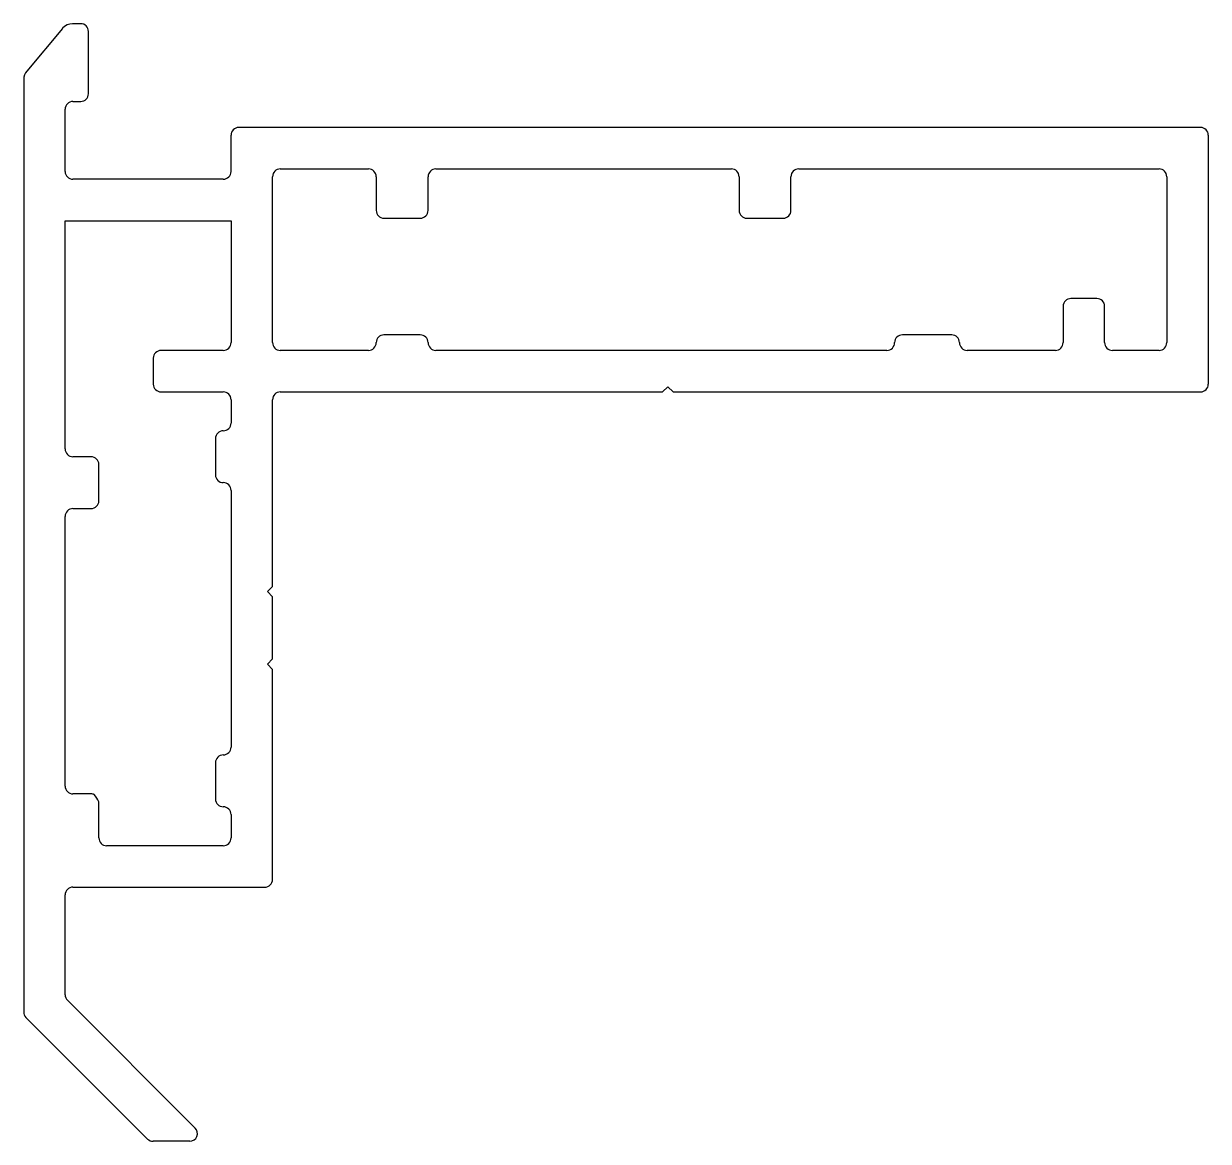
# Model space of a CAD drawing. Extents: x 1519.7 to 1565.4, y 1416.8 to 1459.9.
import ezdxf

# ---------------------------------------------------------------- set-up
doc = ezdxf.new("R2010")
doc.units = 0
doc.layers.get('0').update_dxf_attribs({"linetype": 'CONTINUOUS'})

msp = doc.modelspace()

# ---------------------------------------------------------------- linework, layer by layer
for p, q in [((1521.178, 1459.698), (1519.795, 1458.05)), ((1521.878, 1459.877), (1521.561, 1459.877)), ((1522.178, 1457.177), (1522.178, 1459.577)), ((1519.678, 1457.729), (1519.678, 1421.766)), ((1521.278, 1454.177), (1521.278, 1456.577)), ((1521.578, 1456.877), (1521.878, 1456.877)), ((1527.678, 1454.177), (1527.678, 1455.577)), ((1565.078, 1455.877), (1527.978, 1455.877)), ((1565.378, 1455.577), (1565.378, 1445.977)), ((1529.578, 1454.277), (1532.978, 1454.277)), ((1535.578, 1454.277), (1546.978, 1454.277)), ((1549.578, 1454.277), (1563.478, 1454.277)), ((1527.378, 1453.877), (1521.578, 1453.877)), ((1529.278, 1447.577), (1529.278, 1453.977)), ((1533.278, 1453.977), (1533.278, 1452.677)), ((1535.278, 1452.677), (1535.278, 1453.977)), ((1547.278, 1453.977), (1547.278, 1452.677)), ((1549.278, 1452.677), (1549.278, 1453.977)), ((1563.778, 1453.977), (1563.778, 1447.577)), ((1533.578, 1452.377), (1534.978, 1452.377)), ((1547.578, 1452.377), (1548.978, 1452.377)), ((1521.278, 1452.277), (1527.678, 1452.277)), ((1521.278, 1443.477), (1521.278, 1452.277)), ((1527.678, 1452.277), (1527.678, 1447.577)), ((1561.078, 1449.277), (1560.078, 1449.277)), ((1559.778, 1448.977), (1559.778, 1447.577)), ((1561.378, 1447.577), (1561.378, 1448.977)), ((1534.978, 1447.877), (1533.578, 1447.877)), ((1555.478, 1447.877), (1553.578, 1447.877)), ((1524.678, 1446.977), (1524.678, 1445.977)), ((1527.378, 1447.277), (1524.978, 1447.277)), ((1532.978, 1447.277), (1529.578, 1447.277)), ((1552.978, 1447.277), (1535.578, 1447.277)), ((1559.478, 1447.277), (1556.078, 1447.277)), ((1563.478, 1447.277), (1561.678, 1447.277)), ((1524.978, 1445.677), (1527.378, 1445.677)), ((1529.578, 1445.677), (1544.328, 1445.677)), ((1544.328, 1445.677), (1544.528, 1445.877)), ((1544.528, 1445.877), (1544.728, 1445.677)), ((1544.728, 1445.677), (1565.078, 1445.677)), ((1527.678, 1445.377), (1527.678, 1444.477)), ((1529.278, 1438.177), (1529.278, 1445.377)), ((1527.078, 1443.877), (1527.078, 1442.477)), ((1522.278, 1443.177), (1521.578, 1443.177)), ((1522.578, 1441.477), (1522.578, 1442.877)), ((1527.678, 1441.877), (1527.678, 1431.977)), ((1521.578, 1441.177), (1522.278, 1441.177)), ((1521.278, 1430.477), (1521.278, 1440.877)), ((1529.078, 1437.977), (1529.278, 1438.177)), ((1529.278, 1437.777), (1529.078, 1437.977)), ((1529.278, 1435.377), (1529.278, 1437.777)), ((1529.078, 1435.177), (1529.278, 1435.377)), ((1529.278, 1434.977), (1529.078, 1435.177)), ((1529.278, 1426.877), (1529.278, 1434.977)), ((1527.078, 1431.377), (1527.078, 1429.977)), ((1522.278, 1430.177), (1521.578, 1430.177)), ((1522.578, 1428.477), (1522.578, 1429.868)), ((1527.678, 1429.377), (1527.678, 1428.477)), ((1527.378, 1428.177), (1522.878, 1428.177)), ((1521.578, 1426.577), (1528.978, 1426.577)), ((1521.278, 1422.429), (1521.278, 1426.277)), ((1526.294, 1417.289), (1521.366, 1422.217)), ((1519.766, 1421.554), (1524.456, 1416.865)), ((1526.082, 1416.777), (1524.668, 1416.777))]:
    msp.add_line(p, q)
for centre, radius, start, end in [((1521.561, 1459.377), 0.5, 90, 140), ((1521.878, 1459.577), 0.3, 0, 90), ((1520.178, 1457.729), 0.5, 140, 180), ((1521.878, 1457.177), 0.3, 270, 0), ((1521.578, 1456.577), 0.3, 90, 180), ((1527.978, 1455.577), 0.3, 90, 180), ((1565.078, 1455.577), 0.3, 0, 90), ((1521.578, 1454.177), 0.3, 180, 270), ((1527.378, 1454.177), 0.3, 270, 0), ((1529.578, 1453.977), 0.3, 90, 180), ((1532.978, 1453.977), 0.3, 0, 90), ((1535.578, 1453.977), 0.3, 90, 180), ((1546.978, 1453.977), 0.3, 0, 90), ((1549.578, 1453.977), 0.3, 90, 180), ((1563.478, 1453.977), 0.3, 0, 90), ((1533.578, 1452.677), 0.3, 180, 270), ((1534.978, 1452.677), 0.3, 270, 360), ((1547.578, 1452.677), 0.3, 180, 270), ((1548.978, 1452.677), 0.3, 270, 360), ((1560.078, 1448.977), 0.3, 90, 180), ((1561.078, 1448.977), 0.3, 0, 90), ((1533.578, 1447.577), 0.3, 90, 180), ((1534.978, 1447.577), 0.3, 0, 90), ((1553.578, 1447.577), 0.3, 90, 180), ((1555.478, 1447.577), 0.3, 0, 90), ((1527.378, 1447.577), 0.3, 270, 0), ((1529.578, 1447.577), 0.3, 180, 270), ((1532.978, 1447.577), 0.3, 270, 0), ((1535.578, 1447.577), 0.3, 180, 270), ((1552.978, 1447.577), 0.3, 270, 360), ((1556.078, 1447.577), 0.3, 180, 270), ((1559.478, 1447.577), 0.3, 270, 0), ((1561.678, 1447.577), 0.3, 180, 270), ((1563.478, 1447.577), 0.3, 270, 0), ((1524.978, 1446.977), 0.3, 90, 180), ((1524.978, 1445.977), 0.3, 180, 270), ((1565.078, 1445.977), 0.3, 270, 0), ((1527.378, 1445.377), 0.3, 0, 90), ((1529.578, 1445.377), 0.3, 90, 180), ((1527.378, 1443.877), 0.3, 90, 180), ((1527.378, 1444.477), 0.3, 270, 360), ((1521.578, 1443.477), 0.3, 180, 270), ((1522.278, 1442.877), 0.3, 0, 90), ((1527.378, 1442.477), 0.3, 180, 270), ((1527.378, 1441.877), 0.3, 0, 90), ((1522.278, 1441.477), 0.3, 270, 0), ((1521.578, 1440.877), 0.3, 90, 180), ((1527.378, 1431.977), 0.3, 270, 0), ((1527.378, 1431.377), 0.3, 90, 180), ((1521.578, 1430.477), 0.3, 180, 270), ((1522.278, 1429.877), 0.3, 65.5785, 90), ((1520.289, 1428.636), 2.6, 28.2845, 35.6171), ((1527.378, 1429.977), 0.3, 180, 270), ((1527.378, 1429.377), 0.3, 0, 90), ((1522.878, 1428.477), 0.3, 180, 270), ((1527.378, 1428.477), 0.3, 270, 0), ((1528.978, 1426.877), 0.3, 270, 0), ((1521.578, 1426.277), 0.3, 90, 180), ((1521.578, 1422.429), 0.3, 180, 225), ((1519.978, 1421.766), 0.3, 180, 225), ((1526.082, 1417.077), 0.3, 270, 45), ((1524.668, 1417.077), 0.3, 225, 270)]:
    msp.add_arc(centre, radius, start, end)

doc.saveas('drawing.dxf')
